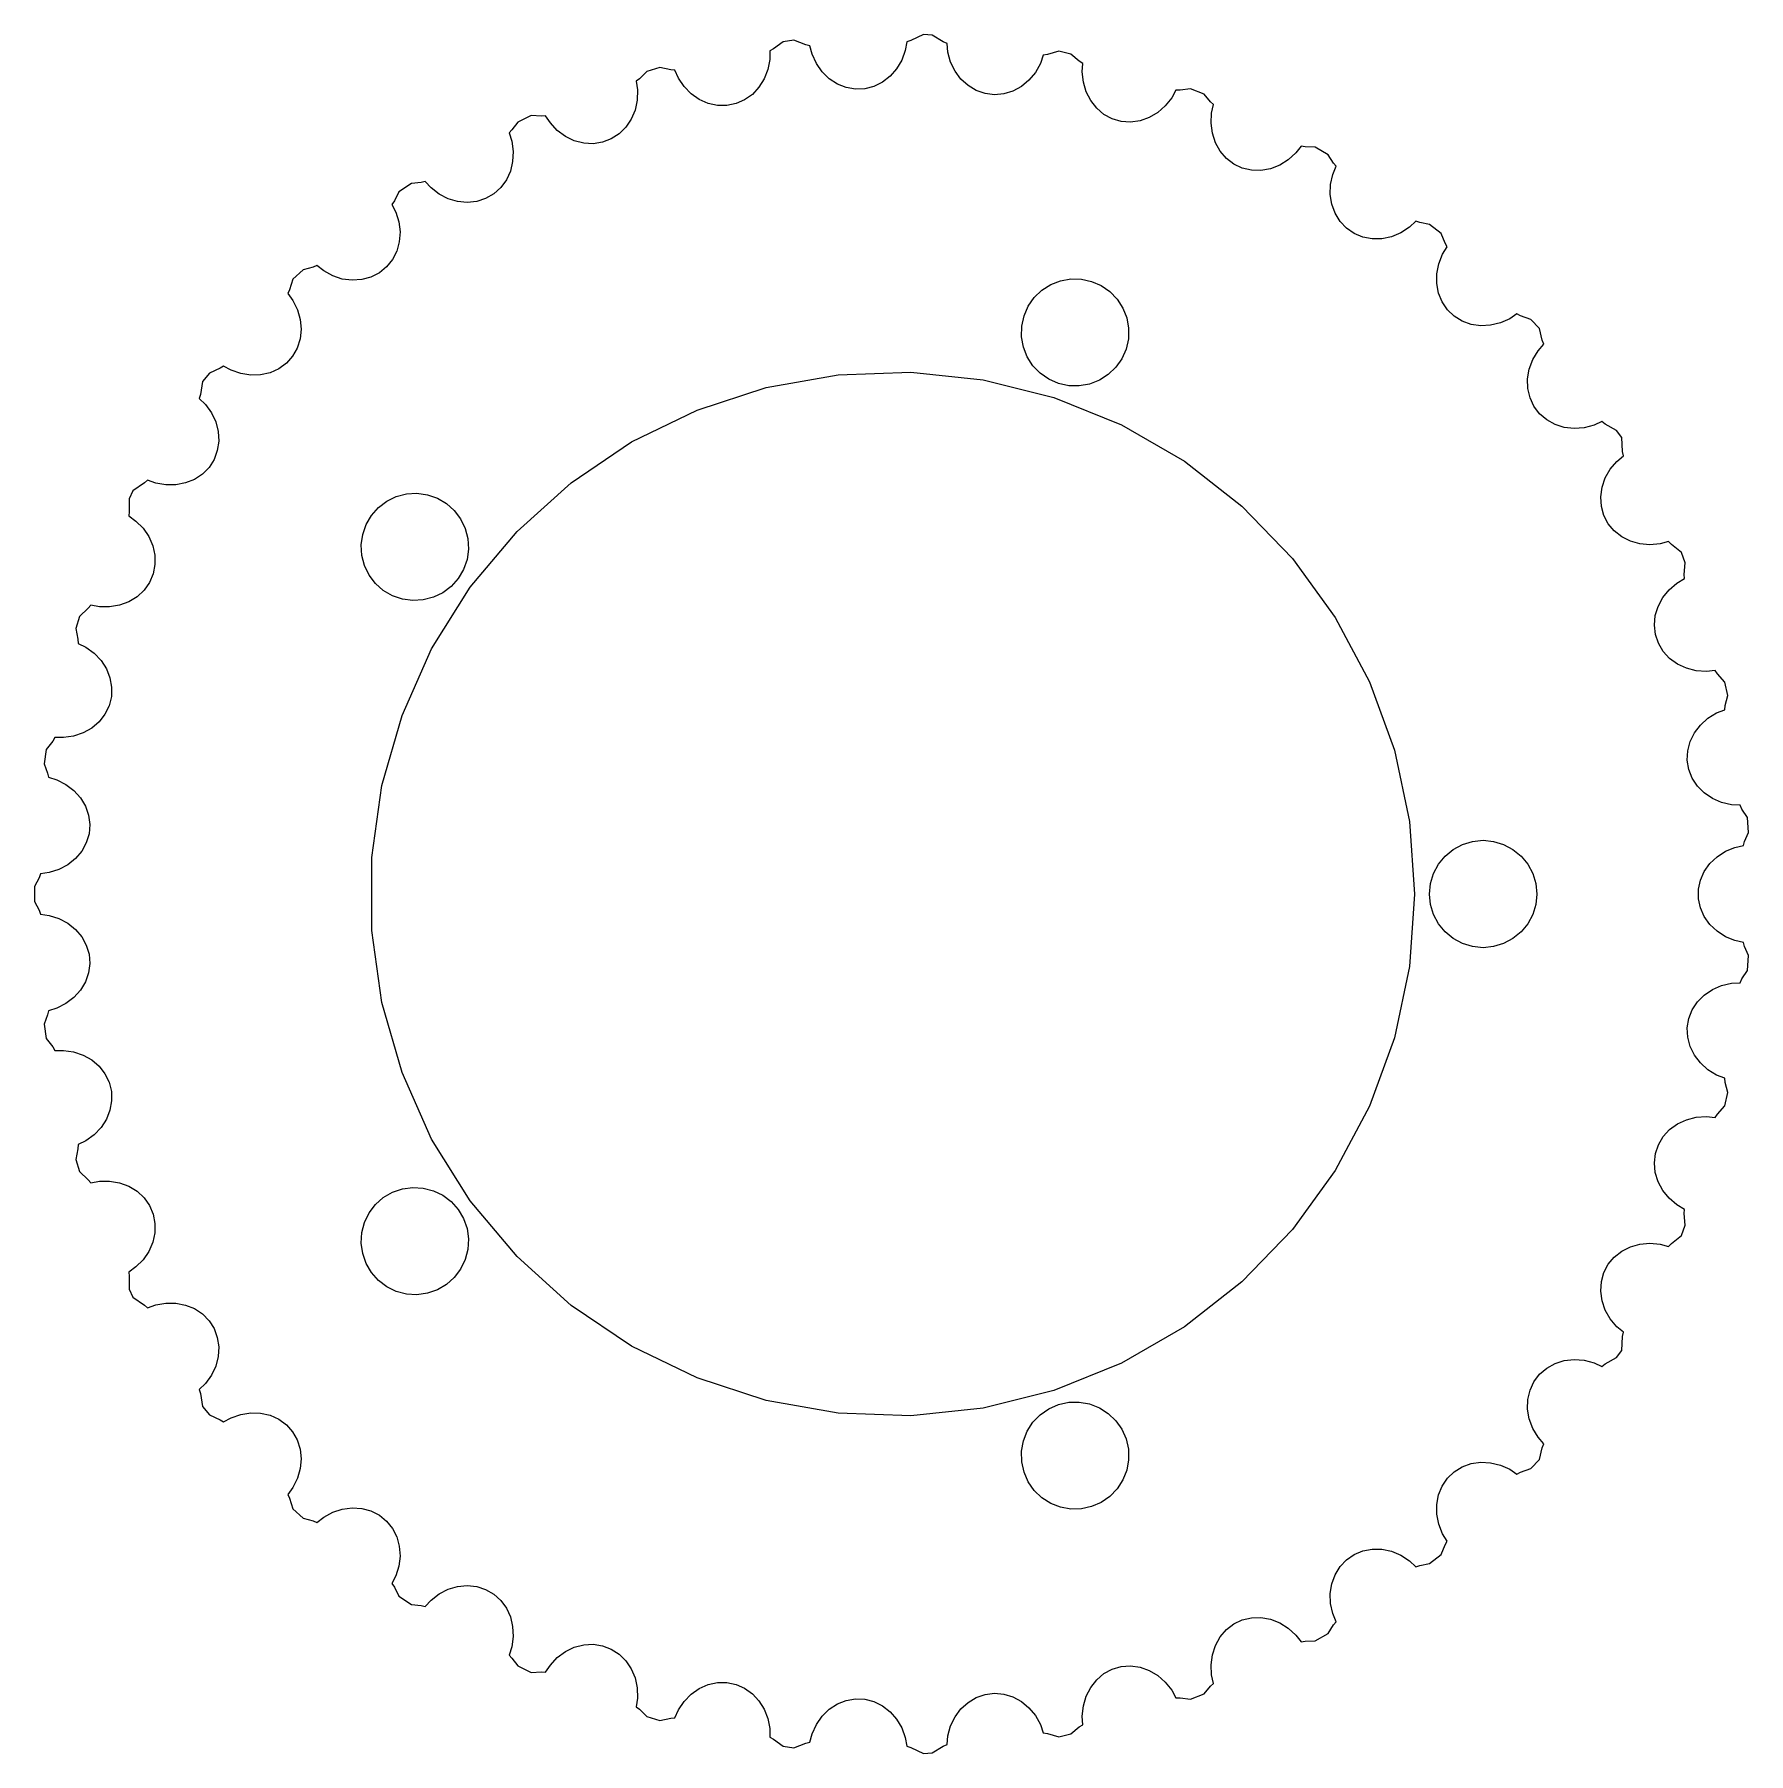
# Model space of a CAD drawing. Header units: metres. Extents: x 2 to 161, y 2 to 162.
import ezdxf

# ---------------------------------------------------------------- set-up
doc = ezdxf.new("R2010")
doc.units = ezdxf.units.M

msp = doc.modelspace()

# ---------------------------------------------------------------- linework, layer by layer
for p, q in [((70.1979, 160.186), (70.1869, 159.377)), ((70.5429, 160.366), (70.1979, 160.186)), ((71.4358, 161.004), (70.5429, 160.366)), ((72.4312, 161.179), (71.4358, 161.004)), ((73.5561, 160.732), (72.4312, 161.179)), ((73.9342, 160.64), (73.5561, 160.732)), ((74.1383, 159.857), (73.9342, 160.64)), ((82.8064, 160.207), (82.4797, 159.311)), ((82.9469, 161.003), (82.8064, 160.207)), ((83.3163, 161.125), (82.9469, 161.003)), ((84.4949, 161.708), (83.3163, 161.125)), ((85.3167, 161.621), (84.4949, 161.708)), ((86.3492, 161.003), (85.3167, 161.621)), ((86.7076, 160.851), (86.3492, 161.003)), ((86.7836, 160.046), (86.7076, 160.851)), ((97.1174, 160.154), (96.0461, 159.825)), ((98.2431, 159.874), (97.1174, 160.154)), ((59.9512, 158.638), (58.7381, 158.243)), ((60.9722, 158.412), (59.9512, 158.638)), ((70.1869, 159.377), (70.0081, 158.441)), ((74.536, 158.991), (74.1383, 159.857)), ((75.0736, 158.222), (74.536, 158.991)), ((82.4797, 159.311), (82.0057, 158.501)), ((87.0371, 159.127), (86.7836, 160.046)), ((87.4444, 158.282), (87.0371, 159.127)), ((95.3954, 159.001), (94.9293, 158.169)), ((95.6619, 159.764), (95.3954, 159.001)), ((96.0461, 159.825), (95.6619, 159.764)), ((99.0202, 159.218), (98.2431, 159.874)), ((99.3496, 159.011), (99.0202, 159.218)), ((99.2954, 158.204), (99.3496, 159.011)), ((58.0566, 157.567), (57.745, 157.335)), ((57.745, 157.335), (57.8638, 156.535)), ((58.7381, 158.243), (58.0566, 157.567)), ((61.3601, 158.382), (60.9722, 158.412)), ((61.6871, 157.642), (61.3601, 158.382)), ((62.2187, 156.851), (61.6871, 157.642)), ((69.6702, 157.566), (69.1852, 156.784)), ((70.0081, 158.441), (69.6702, 157.566)), ((75.7316, 157.579), (75.0736, 158.222)), ((76.4862, 157.084), (75.7316, 157.579)), ((77.3101, 156.757), (76.4862, 157.084)), ((80.6893, 157.254), (79.8943, 156.861)), ((81.4017, 157.807), (80.6893, 157.254)), ((82.0057, 158.501), (81.4017, 157.807)), ((87.9907, 157.542), (87.4444, 158.282)), ((88.6563, 156.933), (87.9907, 157.542)), ((94.3316, 157.446), (93.624, 156.858)), ((94.9293, 158.169), (94.3316, 157.446)), ((99.3983, 157.256), (99.2954, 158.204)), ((99.6647, 156.357), (99.3983, 157.256)), ((57.8376, 155.582), (57.6444, 154.664)), ((57.8638, 156.535), (57.8376, 155.582)), ((62.8726, 156.178), (62.2187, 156.851)), ((63.6252, 155.649), (62.8726, 156.178)), ((64.4493, 155.282), (63.6252, 155.649)), ((67.8492, 155.608), (67.0464, 155.257)), ((68.5708, 156.123), (67.8492, 155.608)), ((69.1852, 156.784), (68.5708, 156.123)), ((78.1737, 156.608), (77.3101, 156.757)), ((79.0456, 156.643), (78.1737, 156.608)), ((79.8943, 156.861), (79.0456, 156.643)), ((89.417, 156.477), (88.6563, 156.933)), ((90.2455, 156.192), (89.417, 156.477)), ((91.1118, 156.087), (90.2455, 156.192)), ((91.9845, 156.166), (91.1118, 156.087)), ((92.8321, 156.426), (91.9845, 156.166)), ((93.624, 156.858), (92.8321, 156.426)), ((100.085, 155.539), (99.6647, 156.357)), ((100.644, 154.831), (100.085, 155.539)), ((107.628, 155.791), (107.034, 155.045)), ((108.014, 156.502), (107.628, 155.791)), ((108.403, 156.501), (108.014, 156.502)), ((109.38, 156.635), (108.403, 156.501)), ((110.638, 156.127), (109.38, 156.635)), ((111.241, 155.424), (110.638, 156.127)), ((111.533, 155.167), (111.241, 155.424)), ((47.9811, 154.157), (46.7171, 153.54)), ((48.9233, 154.104), (47.9811, 154.157)), ((49.3111, 154.136), (48.9233, 154.104)), ((49.7525, 153.459), (49.3111, 154.136)), ((57.2912, 153.814), (56.7907, 153.064)), ((57.6444, 154.664), (57.2912, 153.814)), ((65.3151, 155.091), (64.4493, 155.282)), ((66.1914, 155.083), (65.3151, 155.091)), ((67.0464, 155.257), (66.1914, 155.083)), ((101.322, 154.259), (100.644, 154.831)), ((102.094, 153.845), (101.322, 154.259)), ((102.932, 153.602), (102.094, 153.845)), ((105.536, 153.96), (104.685, 153.661)), ((106.329, 154.427), (105.536, 153.96)), ((107.034, 155.045), (106.329, 154.427)), ((111.299, 153.427), (111.35, 154.379)), ((111.35, 154.379), (111.533, 155.167)), ((46.181, 152.802), (45.9107, 152.523)), ((45.9107, 152.523), (46.1563, 151.752)), ((46.7171, 153.54), (46.181, 152.802)), ((50.4041, 152.762), (49.7525, 153.459)), ((51.1575, 152.203), (50.4041, 152.762)), ((51.9852, 151.802), (51.1575, 152.203)), ((56.161, 152.439), (55.4249, 151.964)), ((56.7907, 153.064), (56.161, 152.439)), ((103.806, 153.54), (102.932, 153.602)), ((104.685, 153.661), (103.806, 153.54)), ((111.418, 152.497), (111.299, 153.427)), ((111.702, 151.621), (111.418, 152.497)), ((46.1563, 151.752), (46.2834, 150.807)), ((46.2834, 150.807), (46.2399, 149.87)), ((52.8575, 151.572), (51.9852, 151.802)), ((53.7428, 151.522), (52.8575, 151.572)), ((54.609, 151.655), (53.7428, 151.522)), ((55.4249, 151.964), (54.609, 151.655)), ((112.14, 150.833), (111.702, 151.621)), ((112.718, 150.16), (112.14, 150.833)), ((119.187, 150.66), (118.482, 150.019)), ((119.682, 151.3), (119.187, 150.66)), ((120.066, 151.237), (119.682, 151.3)), ((120.984, 151.215), (120.066, 151.237)), ((122.216, 150.503), (120.984, 151.215)), ((46.0275, 148.975), (45.6539, 148.154)), ((46.2399, 149.87), (46.0275, 148.975)), ((113.413, 149.627), (112.718, 150.16)), ((114.201, 149.253), (113.413, 149.627)), ((115.054, 149.052), (114.201, 149.253)), ((115.941, 149.03), (115.054, 149.052)), ((116.828, 149.189), (115.941, 149.03)), ((117.686, 149.522), (116.828, 149.189)), ((118.482, 150.019), (117.686, 149.522)), ((122.694, 149.719), (122.216, 150.503)), ((122.635, 148.67), (122.941, 149.418)), ((122.941, 149.418), (122.694, 149.719)), ((36.8144, 147.823), (35.6485, 147.037)), ((37.7216, 147.918), (36.8144, 147.823)), ((38.0991, 148.012), (37.7216, 147.918)), ((38.6435, 147.415), (38.0991, 148.012)), ((39.3984, 146.832), (38.6435, 147.415)), ((45.1325, 147.437), (44.4822, 146.849)), ((45.6539, 148.154), (45.1325, 147.437)), ((122.4, 146.801), (122.432, 147.738)), ((122.432, 147.738), (122.635, 148.67)), ((35.2235, 146.194), (35.0016, 145.874)), ((35.0016, 145.874), (35.3676, 145.153)), ((35.6485, 147.037), (35.2235, 146.194)), ((40.2316, 146.401), (39.3984, 146.832)), ((41.1131, 146.137), (40.2316, 146.401)), ((42.0109, 146.051), (41.1131, 146.137)), ((42.8927, 146.144), (42.0109, 146.051)), ((43.7265, 146.413), (42.8927, 146.144)), ((44.4822, 146.849), (43.7265, 146.413)), ((122.539, 145.891), (122.4, 146.801)), ((122.846, 145.043), (122.539, 145.891)), ((35.3676, 145.153), (35.6446, 144.241)), ((35.6446, 144.241), (35.752, 143.309)), ((123.308, 144.286), (122.846, 145.043)), ((123.909, 143.649), (123.308, 144.286)), ((130.365, 144.294), (129.774, 143.742)), ((130.733, 144.17), (130.365, 144.294)), ((131.643, 144), (130.733, 144.17)), ((35.752, 143.309), (35.686, 142.391)), ((124.627, 143.153), (123.909, 143.649)), ((125.436, 142.817), (124.627, 143.153)), ((126.308, 142.654), (125.436, 142.817)), ((127.21, 142.668), (126.308, 142.654)), ((128.109, 142.86), (127.21, 142.668)), ((128.975, 143.222), (128.109, 142.86)), ((129.774, 143.742), (128.975, 143.222)), ((132.713, 143.164), (131.643, 144)), ((133.085, 142.25), (132.713, 143.164)), ((35.4489, 141.521), (35.0493, 140.73)), ((35.686, 142.391), (35.4489, 141.521)), ((132.508, 140.338), (132.857, 141.225)), ((132.857, 141.225), (133.28, 141.914)), ((133.28, 141.914), (133.085, 142.25)), ((26.7309, 139.764), (25.7831, 138.911)), ((27.6571, 140.016), (26.7309, 139.764)), ((28.0146, 140.17), (27.6571, 140.016)), ((28.6479, 139.667), (28.0146, 140.17)), ((29.4864, 139.213), (28.6479, 139.667)), ((33.8257, 139.494), (33.0459, 139.094)), ((34.5016, 140.046), (33.8257, 139.494)), ((35.0493, 140.73), (34.5016, 140.046)), ((132.318, 138.497), (132.326, 139.417)), ((132.326, 139.417), (132.508, 140.338)), ((25.468, 137.914), (25.3002, 137.563)), ((25.7831, 138.911), (25.468, 137.914)), ((30.378, 138.921), (29.4864, 139.213)), ((31.2904, 138.802), (30.378, 138.921)), ((32.1905, 138.861), (31.2904, 138.802)), ((33.0459, 139.094), (32.1905, 138.861)), ((94.8257, 137.187), (95.5322, 137.866)), ((95.5322, 137.866), (96.3577, 138.395)), ((96.3577, 138.395), (97.2705, 138.752)), ((97.2705, 138.752), (98.2354, 138.924)), ((98.2354, 138.924), (99.2154, 138.905)), ((99.2154, 138.905), (100.173, 138.695)), ((100.173, 138.695), (101.071, 138.302)), ((101.071, 138.302), (101.875, 137.742)), ((101.875, 137.742), (102.554, 137.035)), ((132.484, 137.611), (132.318, 138.497)), ((25.3002, 137.563), (25.7771, 136.91)), ((25.7771, 136.91), (26.1969, 136.053)), ((93.8724, 135.485), (94.2652, 136.383)), ((94.2652, 136.383), (94.8257, 137.187)), ((102.554, 137.035), (103.083, 136.21)), ((103.083, 136.21), (103.44, 135.297)), ((132.819, 136.79), (132.484, 137.611)), ((133.309, 136.064), (132.819, 136.79)), ((26.1969, 136.053), (26.4524, 135.151)), ((26.4524, 135.151), (26.5345, 134.234)), ((93.6431, 133.548), (93.6624, 134.528)), ((93.6624, 134.528), (93.8724, 135.485)), ((103.44, 135.297), (103.612, 134.332)), ((133.939, 135.459), (133.309, 136.064)), ((134.684, 134.998), (133.939, 135.459)), ((135.518, 134.697), (134.684, 134.998)), ((136.41, 134.566), (135.518, 134.697)), ((137.329, 134.611), (136.41, 134.566)), ((138.241, 134.83), (137.329, 134.611)), ((139.114, 135.215), (138.241, 134.83)), ((139.785, 135.666), (139.114, 135.215)), ((140.129, 135.484), (139.785, 135.666)), ((141.086, 135.139), (140.129, 135.484)), ((141.892, 134.304), (141.086, 135.139)), ((26.44, 133.337), (26.1726, 132.492)), ((26.5345, 134.234), (26.44, 133.337)), ((93.8154, 132.583), (93.6431, 133.548)), ((103.593, 133.352), (103.383, 132.395)), ((103.612, 134.332), (103.593, 133.352)), ((142.142, 133.212), (141.892, 134.304)), ((142.281, 132.848), (142.142, 133.212)), ((25.7417, 131.729), (25.1631, 131.076)), ((26.1726, 132.492), (25.7417, 131.729)), ((94.1727, 131.67), (93.8154, 132.583)), ((94.7011, 130.844), (94.1727, 131.67)), ((102.99, 131.497), (102.43, 130.693)), ((103.383, 132.395), (102.99, 131.497)), ((140.939, 130.537), (141.266, 131.416)), ((141.266, 131.416), (141.753, 132.236)), ((141.753, 132.236), (142.281, 132.848)), ((17.9916, 130.148), (17.3419, 129.373)), ((18.9905, 130.602), (17.9916, 130.148)), ((19.3188, 130.811), (18.9905, 130.602)), ((20.0245, 130.416), (19.3188, 130.811)), ((20.925, 130.103), (20.0245, 130.416)), ((21.8518, 129.958), (20.925, 130.103)), ((22.7714, 129.987), (21.8518, 129.958)), ((23.6506, 130.189), (22.7714, 129.987)), ((24.4575, 130.556), (23.6506, 130.189)), ((25.1631, 131.076), (24.4575, 130.556)), ((69.8683, 128.812), (76.5491, 129.99)), ((76.5491, 129.99), (83.3288, 130.227)), ((83.3288, 130.227), (90.0754, 129.518)), ((95.3805, 130.138), (94.7011, 130.844)), ((96.1846, 129.577), (95.3805, 130.138)), ((101.723, 130.013), (100.898, 129.485)), ((102.43, 130.693), (101.723, 130.013)), ((140.783, 129.63), (140.939, 130.537)), ((17.167, 128.175), (17.0578, 127.802)), ((17.3419, 129.373), (17.167, 128.175)), ((63.4165, 126.716), (69.8683, 128.812)), ((90.0754, 129.518), (96.6577, 127.877)), ((97.0826, 129.185), (96.1846, 129.577)), ((98.04, 128.975), (97.0826, 129.185)), ((99.02, 128.955), (98.04, 128.975)), ((99.9849, 129.128), (99.02, 128.955)), ((100.898, 129.485), (99.9849, 129.128)), ((140.805, 128.729), (140.783, 129.63)), ((141.004, 127.864), (140.805, 128.729)), ((17.0578, 127.802), (17.6333, 127.234)), ((17.6333, 127.234), (18.185, 126.456)), ((57.3193, 123.742), (63.4165, 126.716)), ((96.6577, 127.877), (102.948, 125.336)), ((141.372, 127.069), (141.004, 127.864)), ((141.896, 126.372), (141.372, 127.069)), ((18.185, 126.456), (18.5819, 125.606)), ((18.5819, 125.606), (18.8099, 124.715)), ((102.948, 125.336), (108.823, 121.944)), ((142.557, 125.797), (141.896, 126.372)), ((143.332, 125.366), (142.557, 125.797)), ((144.192, 125.094), (143.332, 125.366)), ((145.106, 124.991), (144.192, 125.094)), ((146.042, 125.061), (145.106, 124.991)), ((146.965, 125.301), (146.042, 125.061)), ((147.7, 125.637), (146.965, 125.301)), ((148.01, 125.403), (147.7, 125.637)), ((149.062, 124.818), (148.01, 125.403)), ((18.8606, 123.814), (18.7322, 122.937)), ((18.8099, 124.715), (18.8606, 123.814)), ((51.6952, 119.949), (57.3193, 123.742)), ((149.548, 124.149), (149.062, 124.818)), ((149.633, 122.837), (149.548, 124.149)), ((18.4293, 122.115), (17.963, 121.377)), ((18.7322, 122.937), (18.4293, 122.115)), ((108.823, 121.944), (114.168, 117.767)), ((148.48, 121.206), (149.092, 121.936)), ((149.092, 121.936), (149.712, 122.456)), ((149.712, 122.456), (149.633, 122.837)), ((12.2368, 120.178), (11.9463, 119.92)), ((12.9967, 119.902), (12.2368, 120.178)), ((16.6124, 120.259), (15.777, 119.919)), ((17.3499, 120.751), (16.6124, 120.259)), ((17.963, 121.377), (17.3499, 120.751)), ((147.717, 119.52), (148.016, 120.39)), ((148.016, 120.39), (148.48, 121.206)), ((10.8524, 119.19), (10.5163, 118.435)), ((11.9463, 119.92), (10.8524, 119.19)), ((13.9359, 119.737), (12.9967, 119.902)), ((14.8739, 119.743), (13.9359, 119.737)), ((15.777, 119.919), (14.8739, 119.743)), ((34.5233, 118.223), (35.4052, 118.651)), ((35.4052, 118.651), (36.3537, 118.898)), ((36.3537, 118.898), (37.3321, 118.956)), ((37.3321, 118.956), (38.3031, 118.822)), ((38.3031, 118.822), (39.2291, 118.501)), ((46.6539, 115.41), (51.6952, 119.949)), ((147.594, 118.627), (147.717, 119.52)), ((147.651, 117.742), (147.594, 118.627)), ((10.5357, 117.232), (10.4878, 116.846)), ((10.5163, 118.435), (10.5357, 117.232)), ((33.0907, 116.899), (33.7418, 117.632)), ((33.7418, 117.632), (34.5233, 118.223)), ((39.2291, 118.501), (40.0748, 118.005)), ((40.0748, 118.005), (40.8074, 117.354)), ((40.8074, 117.354), (41.399, 116.572)), ((114.168, 117.767), (118.881, 112.887)), ((147.887, 116.898), (147.651, 117.742)), ((10.4878, 116.846), (11.1469, 116.377)), ((11.1469, 116.377), (11.8162, 115.698)), ((11.8162, 115.698), (12.3444, 114.923)), ((32.274, 115.127), (32.5951, 116.053)), ((32.5951, 116.053), (33.0907, 116.899)), ((41.399, 116.572), (41.8268, 115.691)), ((41.8268, 115.691), (42.0743, 114.742)), ((42.2933, 110.213), (46.6539, 115.41)), ((148.292, 116.125), (147.887, 116.898)), ((148.853, 115.452), (148.292, 116.125)), ((149.549, 114.902), (148.853, 115.452)), ((12.3444, 114.923), (12.7124, 114.08)), ((12.7124, 114.08), (12.9069, 113.199)), ((32.1397, 114.156), (32.274, 115.127)), ((32.1974, 113.178), (32.1397, 114.156)), ((42.132, 113.764), (41.9977, 112.793)), ((42.0743, 114.742), (42.132, 113.764)), ((150.354, 114.495), (149.549, 114.902)), ((151.24, 114.247), (150.354, 114.495)), ((152.174, 114.166), (151.24, 114.247)), ((153.124, 114.255), (152.174, 114.166)), ((153.903, 114.469), (153.124, 114.255)), ((154.172, 114.188), (153.903, 114.469)), ((155.122, 113.438), (154.172, 114.188)), ((12.9209, 112.312), (12.7538, 111.452)), ((12.9069, 113.199), (12.9209, 112.312)), ((32.4449, 112.229), (32.1974, 113.178)), ((32.8726, 111.347), (32.4449, 112.229)), ((41.9977, 112.793), (41.6765, 111.867)), ((118.881, 112.887), (122.868, 107.399)), ((155.468, 112.488), (155.122, 113.438)), ((155.362, 111.396), (155.468, 112.488)), ((12.4118, 110.649), (11.9072, 109.933)), ((12.7538, 111.452), (12.4118, 110.649)), ((33.4642, 110.566), (32.8726, 111.347)), ((34.1969, 109.915), (33.4642, 110.566)), ((41.1809, 111.021), (40.5298, 110.288)), ((41.6765, 111.867), (41.1809, 111.021)), ((153.962, 109.97), (154.684, 110.593)), ((154.684, 110.593), (155.379, 111.007)), ((155.379, 111.007), (155.362, 111.396)), ((11.2581, 109.329), (10.4881, 108.859)), ((11.9072, 109.933), (11.2581, 109.329)), ((35.0425, 109.419), (34.1969, 109.915)), ((35.9686, 109.098), (35.0425, 109.419)), ((36.9395, 108.964), (35.9686, 109.098)), ((37.918, 109.022), (36.9395, 108.964)), ((38.8664, 109.269), (37.918, 109.022)), ((38.6984, 104.46), (42.2933, 110.213)), ((39.7483, 109.697), (38.8664, 109.269)), ((40.5298, 110.288), (39.7483, 109.697)), ((152.939, 108.429), (153.373, 109.24)), ((153.373, 109.24), (153.962, 109.97)), ((5.88628, 107.482), (5.56648, 106.367)), ((6.70692, 108.245), (5.88628, 107.482)), ((6.95219, 108.547), (6.70692, 108.245)), ((7.74657, 108.396), (6.95219, 108.547)), ((8.70004, 108.384), (7.74657, 108.396)), ((9.62503, 108.54), (8.70004, 108.384)), ((10.4881, 108.859), (9.62503, 108.54)), ((122.868, 107.399), (126.053, 101.409)), ((152.589, 106.684), (152.674, 107.566)), ((152.674, 107.566), (152.939, 108.429)), ((5.56648, 106.367), (5.74571, 105.366)), ((152.686, 105.813), (152.589, 106.684)), ((152.962, 104.985), (152.686, 105.813)), ((5.74571, 105.366), (5.76035, 104.977)), ((5.76035, 104.977), (6.4861, 104.621)), ((6.4861, 104.621), (7.25568, 104.058)), ((35.9392, 98.2625), (38.6984, 104.46)), ((153.408, 104.231), (152.962, 104.985)), ((154.006, 103.576), (153.408, 104.231)), ((7.25568, 104.058), (7.90138, 103.377)), ((7.90138, 103.377), (8.39987, 102.604)), ((8.39987, 102.604), (8.73315, 101.766)), ((154.736, 103.046), (154.006, 103.576)), ((155.57, 102.659), (154.736, 103.046)), ((156.48, 102.429), (155.57, 102.659)), ((8.73315, 101.766), (8.88916, 100.893)), ((126.053, 101.409), (128.373, 95.0346)), ((157.431, 102.364), (156.48, 102.429)), ((158.235, 102.451), (157.431, 102.364)), ((158.455, 102.13), (158.235, 102.451)), ((159.161, 101.359), (158.455, 102.13)), ((159.426, 100.111), (159.161, 101.359)), ((8.86227, 100.017), (8.65344, 99.1699)), ((8.88916, 100.893), (8.86227, 100.017)), ((159.182, 99.183), (159.426, 100.111)), ((8.27022, 98.3819), (7.72647, 97.6816)), ((8.65344, 99.1699), (8.27022, 98.3819)), ((34.0693, 91.7415), (35.9392, 98.2625)), ((156.873, 97.374), (157.571, 98.0003)), ((157.571, 98.0003), (158.384, 98.4996)), ((158.384, 98.4996), (159.136, 98.7966)), ((159.136, 98.7966), (159.182, 99.183)), ((3.6017, 96.2194), (3.40807, 95.882)), ((4.41, 96.1978), (3.6017, 96.2194)), ((5.35309, 96.3387), (4.41, 96.1978)), ((6.24106, 96.6412), (5.35309, 96.3387)), ((7.04184, 97.0943), (6.24106, 96.6412)), ((7.72647, 97.6816), (7.04184, 97.0943)), ((155.914, 95.8347), (156.314, 96.6433)), ((156.314, 96.6433), (156.873, 97.374)), ((2.80287, 95.1031), (2.61397, 93.7589)), ((3.40807, 95.882), (2.80287, 95.1031)), ((128.373, 95.0346), (129.784, 88.3991)), ((155.645, 94.1021), (155.688, 94.9772)), ((155.688, 94.9772), (155.914, 95.8347)), ((2.61397, 93.7589), (2.92114, 92.8859)), ((155.785, 93.2408), (155.645, 94.1021)), ((156.103, 92.4244), (155.785, 93.2408)), ((2.92114, 92.8859), (2.99796, 92.5045)), ((2.99796, 92.5045), (3.7715, 92.269)), ((3.7715, 92.269), (4.62143, 91.8367)), ((4.62143, 91.8367), (5.36792, 91.2686)), ((33.1252, 85.0237), (34.0693, 91.7415)), ((156.589, 91.6826), (156.103, 92.4244)), ((157.224, 91.0421), (156.589, 91.6826)), ((5.36792, 91.2686), (5.98402, 90.5853)), ((5.98402, 90.5853), (6.44743, 89.8114)), ((6.44743, 89.8114), (6.74144, 88.9749)), ((157.986, 90.5261), (157.224, 91.0421)), ((158.847, 90.1532), (157.986, 90.5261)), ((159.775, 89.9368), (158.847, 90.1532)), ((160.583, 89.8933), (159.775, 89.9368)), ((160.748, 89.5414), (160.583, 89.8933)), ((6.74144, 88.9749), (6.85539, 88.1061)), ((6.85539, 88.1061), (6.78517, 87.2363)), ((129.784, 88.3991), (130.257, 81.6318)), ((161.266, 88.752), (160.748, 89.5414)), ((161.364, 87.3491), (161.266, 88.752)), ((6.78517, 87.2363), (6.53333, 86.397)), ((134.718, 86.2512), (135.656, 86.5357)), ((135.656, 86.5357), (136.632, 86.6318)), ((136.632, 86.6318), (137.607, 86.5357)), ((137.607, 86.5357), (138.545, 86.2512)), ((160.885, 86.1418), (160.993, 86.5158)), ((160.993, 86.5158), (161.364, 87.3491)), ((5.52739, 84.929), (4.80966, 84.3533)), ((6.10895, 85.6185), (5.52739, 84.929)), ((6.53333, 86.397), (6.10895, 85.6185)), ((33.1252, 78.2399), (33.1252, 85.0237)), ((132.474, 84.4096), (133.096, 85.1673)), ((133.096, 85.1673), (133.854, 85.7891)), ((133.854, 85.7891), (134.718, 86.2512)), ((138.545, 86.2512), (139.41, 85.7891)), ((139.41, 85.7891), (140.167, 85.1673)), ((140.167, 85.1673), (140.789, 84.4096)), ((157.755, 84.4691), (158.424, 85.1007)), ((158.424, 85.1007), (159.214, 85.6068)), ((159.214, 85.6068), (160.095, 85.9693)), ((160.095, 85.9693), (160.885, 86.1418)), ((2.27214, 83.5136), (2.13515, 83.1495)), ((3.07344, 83.622), (2.27214, 83.5136)), ((3.9817, 83.9123), (3.07344, 83.622)), ((4.80966, 84.3533), (3.9817, 83.9123)), ((131.728, 82.6072), (132.012, 83.5452)), ((132.012, 83.5452), (132.474, 84.4096)), ((140.789, 84.4096), (141.251, 83.5452)), ((141.251, 83.5452), (141.536, 82.6072)), ((156.87, 82.9249), (157.23, 83.735)), ((157.23, 83.735), (157.755, 84.4691)), ((2.13515, 83.1495), (1.69519, 82.343)), ((1.69519, 82.343), (1.69519, 80.9205)), ((131.632, 81.6318), (131.728, 82.6072)), ((141.536, 82.6072), (141.632, 81.6318)), ((156.687, 82.0681), (156.87, 82.9249)), ((156.687, 81.1955), (156.687, 82.0681)), ((1.69519, 80.9205), (2.13515, 80.1141)), ((2.13515, 80.1141), (2.27214, 79.7499)), ((130.257, 81.6318), (129.784, 74.8645)), ((131.728, 80.6563), (131.632, 81.6318)), ((132.012, 79.7184), (131.728, 80.6563)), ((141.536, 80.6563), (141.251, 79.7184)), ((141.632, 81.6318), (141.536, 80.6563)), ((156.87, 80.3386), (156.687, 81.1955)), ((157.23, 79.5285), (156.87, 80.3386)), ((2.27214, 79.7499), (3.07344, 79.6415)), ((3.07344, 79.6415), (3.9817, 79.3512)), ((3.9817, 79.3512), (4.80966, 78.9102)), ((4.80966, 78.9102), (5.52739, 78.3346)), ((132.474, 78.8539), (132.012, 79.7184)), ((133.096, 78.0962), (132.474, 78.8539)), ((140.789, 78.8539), (140.167, 78.0962)), ((141.251, 79.7184), (140.789, 78.8539)), ((157.755, 78.7944), (157.23, 79.5285)), ((158.424, 78.1629), (157.755, 78.7944)), ((5.52739, 78.3346), (6.10895, 77.645)), ((6.10895, 77.645), (6.53333, 76.8665)), ((34.0693, 71.5221), (33.1252, 78.2399)), ((133.854, 77.4744), (133.096, 78.0962)), ((134.718, 77.0124), (133.854, 77.4744)), ((135.656, 76.7278), (134.718, 77.0124)), ((138.545, 77.0124), (137.607, 76.7278)), ((139.41, 77.4744), (138.545, 77.0124)), ((140.167, 78.0962), (139.41, 77.4744)), ((159.214, 77.6567), (158.424, 78.1629)), ((160.095, 77.2942), (159.214, 77.6567)), ((160.885, 77.1217), (160.095, 77.2942)), ((160.993, 76.7477), (160.885, 77.1217)), ((6.53333, 76.8665), (6.78517, 76.0273)), ((6.78517, 76.0273), (6.85539, 75.1575)), ((136.632, 76.6318), (135.656, 76.7278)), ((137.607, 76.7278), (136.632, 76.6318)), ((161.364, 75.9144), (160.993, 76.7477)), ((161.266, 74.5116), (161.364, 75.9144)), ((6.74144, 74.2886), (6.44743, 73.4522)), ((6.85539, 75.1575), (6.74144, 74.2886)), ((129.784, 74.8645), (128.373, 68.2289)), ((160.583, 73.3702), (160.748, 73.7222)), ((160.748, 73.7222), (161.266, 74.5116)), ((5.98402, 72.6783), (5.36792, 71.9949)), ((6.44743, 73.4522), (5.98402, 72.6783)), ((156.589, 71.5809), (157.224, 72.2214)), ((157.224, 72.2214), (157.986, 72.7374)), ((157.986, 72.7374), (158.847, 73.1104)), ((158.847, 73.1104), (159.775, 73.3267)), ((159.775, 73.3267), (160.583, 73.3702)), ((2.99796, 70.7591), (2.92114, 70.3777)), ((3.7715, 70.9946), (2.99796, 70.7591)), ((4.62143, 71.4269), (3.7715, 70.9946)), ((5.36792, 71.9949), (4.62143, 71.4269)), ((35.9392, 65.001), (34.0693, 71.5221)), ((155.785, 70.0228), (156.103, 70.8391)), ((156.103, 70.8391), (156.589, 71.5809)), ((2.92114, 70.3777), (2.61397, 69.5046)), ((2.61397, 69.5046), (2.80287, 68.1605)), ((155.645, 69.1615), (155.785, 70.0228)), ((155.688, 68.2863), (155.645, 69.1615)), ((2.80287, 68.1605), (3.40807, 67.3816)), ((3.40807, 67.3816), (3.6017, 67.0441)), ((128.373, 68.2289), (126.053, 61.8542)), ((155.914, 67.4289), (155.688, 68.2863)), ((156.314, 66.6202), (155.914, 67.4289)), ((3.6017, 67.0441), (4.41, 67.0657)), ((4.41, 67.0657), (5.35309, 66.9248)), ((5.35309, 66.9248), (6.24106, 66.6223)), ((6.24106, 66.6223), (7.04184, 66.1693)), ((7.04184, 66.1693), (7.72647, 65.582)), ((156.873, 65.8895), (156.314, 66.6202)), ((157.571, 65.2632), (156.873, 65.8895)), ((7.72647, 65.582), (8.27022, 64.8816)), ((8.27022, 64.8816), (8.65344, 64.0936)), ((8.65344, 64.0936), (8.86227, 63.2463)), ((38.6984, 58.8037), (35.9392, 65.001)), ((158.384, 64.7639), (157.571, 65.2632)), ((159.136, 64.4669), (158.384, 64.7639)), ((159.182, 64.0806), (159.136, 64.4669)), ((159.426, 63.1524), (159.182, 64.0806)), ((8.86227, 63.2463), (8.88916, 62.3705)), ((159.161, 61.9048), (159.426, 63.1524)), ((8.73315, 61.4977), (8.39987, 60.6595)), ((8.88916, 62.3705), (8.73315, 61.4977)), ((126.053, 61.8542), (122.868, 55.8644)), ((156.48, 60.8346), (157.431, 60.8991)), ((157.431, 60.8991), (158.235, 60.8126)), ((158.235, 60.8126), (158.455, 61.1334)), ((158.455, 61.1334), (159.161, 61.9048)), ((7.90138, 59.8862), (7.25568, 59.2057)), ((8.39987, 60.6595), (7.90138, 59.8862)), ((153.408, 59.0328), (154.006, 59.6871)), ((154.006, 59.6871), (154.736, 60.2174)), ((154.736, 60.2174), (155.57, 60.6046)), ((155.57, 60.6046), (156.48, 60.8346)), ((5.74571, 57.8973), (5.56648, 56.8966)), ((5.76035, 58.2861), (5.74571, 57.8973)), ((6.4861, 58.6427), (5.76035, 58.2861)), ((7.25568, 59.2057), (6.4861, 58.6427)), ((42.2933, 53.0507), (38.6984, 58.8037)), ((152.686, 57.4504), (152.962, 58.2781)), ((152.962, 58.2781), (153.408, 59.0328)), ((5.56648, 56.8966), (5.88628, 55.7814)), ((152.589, 56.5796), (152.686, 57.4504)), ((152.674, 55.6971), (152.589, 56.5796)), ((5.88628, 55.7814), (6.70692, 55.0181)), ((6.70692, 55.0181), (6.95219, 54.7161)), ((6.95219, 54.7161), (7.74657, 54.8671)), ((7.74657, 54.8671), (8.70004, 54.8793)), ((8.70004, 54.8793), (9.62503, 54.7232)), ((9.62503, 54.7232), (10.4881, 54.4044)), ((122.868, 55.8644), (118.881, 50.3762)), ((152.939, 54.8347), (152.674, 55.6971)), ((153.373, 54.0238), (152.939, 54.8347)), ((10.4881, 54.4044), (11.2581, 53.9346)), ((11.2581, 53.9346), (11.9072, 53.3305)), ((11.9072, 53.3305), (12.4118, 52.6142)), ((33.4642, 52.6976), (34.1969, 53.3487)), ((34.1969, 53.3487), (35.0425, 53.8443)), ((35.0425, 53.8443), (35.9686, 54.1654)), ((35.9686, 54.1654), (36.9395, 54.2997)), ((36.9395, 54.2997), (37.918, 54.242)), ((37.918, 54.242), (38.8664, 53.9945)), ((38.8664, 53.9945), (39.7483, 53.5668)), ((39.7483, 53.5668), (40.5298, 52.9752)), ((40.5298, 52.9752), (41.1809, 52.2425)), ((46.6539, 47.854), (42.2933, 53.0507)), ((153.962, 53.2936), (153.373, 54.0238)), ((154.684, 52.6705), (153.962, 53.2936)), ((12.4118, 52.6142), (12.7538, 51.8114)), ((12.7538, 51.8114), (12.9209, 50.9512)), ((32.4449, 51.0342), (32.8726, 51.9161)), ((32.8726, 51.9161), (33.4642, 52.6976)), ((41.1809, 52.2425), (41.6765, 51.3969)), ((41.6765, 51.3969), (41.9977, 50.4708)), ((155.379, 52.2567), (154.684, 52.6705)), ((155.362, 51.868), (155.379, 52.2567)), ((155.468, 50.7757), (155.362, 51.868)), ((12.9069, 50.0646), (12.7124, 49.1838)), ((12.9209, 50.9512), (12.9069, 50.0646)), ((32.1397, 49.1073), (32.1974, 50.0858)), ((32.1974, 50.0858), (32.4449, 51.0342)), ((41.9977, 50.4708), (42.132, 49.4999)), ((118.881, 50.3762), (114.168, 45.4964)), ((154.172, 49.0755), (155.122, 49.826)), ((155.122, 49.826), (155.468, 50.7757)), ((12.3444, 48.3406), (11.8162, 47.5653)), ((12.7124, 49.1838), (12.3444, 48.3406)), ((32.274, 48.1364), (32.1397, 49.1073)), ((32.5951, 47.2103), (32.274, 48.1364)), ((42.0743, 48.5214), (41.8268, 47.573)), ((42.132, 49.4999), (42.0743, 48.5214)), ((148.853, 47.8118), (149.549, 48.3616)), ((149.549, 48.3616), (150.354, 48.768)), ((150.354, 48.768), (151.24, 49.0163)), ((151.24, 49.0163), (152.174, 49.0975)), ((152.174, 49.0975), (153.124, 49.0086)), ((153.124, 49.0086), (153.903, 48.7942)), ((153.903, 48.7942), (154.172, 49.0755)), ((11.1469, 46.8861), (10.4878, 46.4178)), ((11.8162, 47.5653), (11.1469, 46.8861)), ((33.0907, 46.3647), (32.5951, 47.2103)), ((41.399, 46.6911), (40.8074, 45.9096)), ((41.8268, 47.573), (41.399, 46.6911)), ((51.6952, 43.3147), (46.6539, 47.854)), ((147.887, 46.3657), (148.292, 47.1384)), ((148.292, 47.1384), (148.853, 47.8118)), ((10.4878, 46.4178), (10.5357, 46.0317)), ((10.5357, 46.0317), (10.5163, 44.8282)), ((33.7418, 45.632), (33.0907, 46.3647)), ((34.5233, 45.0404), (33.7418, 45.632)), ((35.4052, 44.6126), (34.5233, 45.0404)), ((40.0748, 45.2585), (39.2291, 44.7629)), ((40.8074, 45.9096), (40.0748, 45.2585)), ((114.168, 45.4964), (108.823, 41.3198)), ((147.594, 44.6369), (147.651, 45.5217)), ((147.651, 45.5217), (147.887, 46.3657)), ((10.5163, 44.8282), (10.8524, 44.0733)), ((10.8524, 44.0733), (11.9463, 43.344)), ((11.9463, 43.344), (12.2368, 43.0852)), ((12.2368, 43.0852), (12.9967, 43.3616)), ((12.9967, 43.3616), (13.9359, 43.5266)), ((13.9359, 43.5266), (14.8739, 43.521)), ((14.8739, 43.521), (15.777, 43.3448)), ((15.777, 43.3448), (16.6124, 43.0045)), ((36.3537, 44.3651), (35.4052, 44.6126)), ((37.3321, 44.3074), (36.3537, 44.3651)), ((38.3031, 44.4417), (37.3321, 44.3074)), ((39.2291, 44.7629), (38.3031, 44.4417)), ((57.3193, 39.5213), (51.6952, 43.3147)), ((147.717, 43.7433), (147.594, 44.6369)), ((148.016, 42.8732), (147.717, 43.7433)), ((16.6124, 43.0045), (17.3499, 42.5124)), ((17.3499, 42.5124), (17.963, 41.8863)), ((17.963, 41.8863), (18.4293, 41.1487)), ((148.48, 42.058), (148.016, 42.8732)), ((149.092, 41.3271), (148.48, 42.058)), ((18.4293, 41.1487), (18.7322, 40.3265)), ((18.7322, 40.3265), (18.8606, 39.4492)), ((108.823, 41.3198), (102.948, 37.9279)), ((149.712, 40.8073), (149.092, 41.3271)), ((149.548, 39.1142), (149.633, 40.4263)), ((149.633, 40.4263), (149.712, 40.8073)), ((18.8099, 38.5486), (18.5819, 37.6572)), ((18.8606, 39.4492), (18.8099, 38.5486)), ((63.4165, 36.5475), (57.3193, 39.5213)), ((148.01, 37.8608), (149.062, 38.4458)), ((149.062, 38.4458), (149.548, 39.1142)), ((18.5819, 37.6572), (18.185, 36.8073)), ((102.948, 37.9279), (96.6577, 35.3866)), ((141.372, 36.1943), (141.896, 36.8919)), ((141.896, 36.8919), (142.557, 37.4667)), ((142.557, 37.4667), (143.332, 37.8979)), ((143.332, 37.8979), (144.192, 38.1698)), ((144.192, 38.1698), (145.106, 38.2728)), ((145.106, 38.2728), (146.042, 38.2029)), ((146.042, 38.2029), (146.965, 37.9629)), ((146.965, 37.9629), (147.7, 37.6262)), ((147.7, 37.6262), (148.01, 37.8608)), ((17.6333, 36.0295), (17.0578, 35.4615)), ((17.0578, 35.4615), (17.167, 35.0881)), ((18.185, 36.8073), (17.6333, 36.0295)), ((69.8683, 34.4511), (63.4165, 36.5475)), ((96.6577, 35.3866), (90.0754, 33.7455)), ((140.805, 34.535), (141.004, 35.3991)), ((141.004, 35.3991), (141.372, 36.1943)), ((17.167, 35.0881), (17.3419, 33.8902)), ((17.3419, 33.8902), (17.9916, 33.1159)), ((76.5491, 33.2731), (69.8683, 34.4511)), ((90.0754, 33.7455), (83.3288, 33.0364)), ((95.3805, 33.1257), (96.1846, 33.6861)), ((96.1846, 33.6861), (97.0826, 34.0789)), ((97.0826, 34.0789), (98.04, 34.289)), ((98.04, 34.289), (99.02, 34.3082)), ((99.02, 34.3082), (99.9849, 34.1359)), ((99.9849, 34.1359), (100.898, 33.7787)), ((100.898, 33.7787), (101.723, 33.2502)), ((140.783, 33.6332), (140.805, 34.535)), ((140.939, 32.7264), (140.783, 33.6332)), ((17.9916, 33.1159), (18.9905, 32.6615)), ((18.9905, 32.6615), (19.3188, 32.4526)), ((19.3188, 32.4526), (20.0245, 32.8474)), ((20.0245, 32.8474), (20.925, 33.1609)), ((20.925, 33.1609), (21.8518, 33.3058)), ((21.8518, 33.3058), (22.7714, 33.2767)), ((22.7714, 33.2767), (23.6506, 33.0749)), ((23.6506, 33.0749), (24.4575, 32.7074)), ((24.4575, 32.7074), (25.1631, 32.1878)), ((25.1631, 32.1878), (25.7417, 31.5346)), ((83.3288, 33.0364), (76.5491, 33.2731)), ((94.1727, 31.5936), (94.7011, 32.4191)), ((94.7011, 32.4191), (95.3805, 33.1257)), ((101.723, 33.2502), (102.43, 32.5709)), ((102.43, 32.5709), (102.99, 31.7668)), ((141.266, 31.8473), (140.939, 32.7264)), ((25.7417, 31.5346), (26.1726, 30.7716)), ((26.1726, 30.7716), (26.44, 29.9262)), ((93.6431, 29.7159), (93.8154, 30.6809)), ((93.8154, 30.6809), (94.1727, 31.5936)), ((102.99, 31.7668), (103.383, 30.8687)), ((103.383, 30.8687), (103.593, 29.9113)), ((141.753, 31.0277), (141.266, 31.8473)), ((142.281, 30.4152), (141.753, 31.0277)), ((26.44, 29.9262), (26.5345, 29.0292)), ((26.5345, 29.0292), (26.4524, 28.1128)), ((93.6624, 28.736), (93.6431, 29.7159)), ((103.612, 28.9314), (103.44, 27.9664)), ((103.593, 29.9113), (103.612, 28.9314)), ((141.086, 28.1249), (141.892, 28.9595)), ((141.892, 28.9595), (142.142, 30.0518)), ((142.142, 30.0518), (142.281, 30.4152)), ((26.4524, 28.1128), (26.1969, 27.2102)), ((93.8724, 27.7786), (93.6624, 28.736)), ((94.2652, 26.8806), (93.8724, 27.7786)), ((103.44, 27.9664), (103.083, 27.0537)), ((133.309, 27.1998), (133.939, 27.8042)), ((133.939, 27.8042), (134.684, 28.2655)), ((134.684, 28.2655), (135.518, 28.5668)), ((135.518, 28.5668), (136.41, 28.6972)), ((136.41, 28.6972), (137.329, 28.6522)), ((137.329, 28.6522), (138.241, 28.4332)), ((138.241, 28.4332), (139.114, 28.0483)), ((139.114, 28.0483), (139.785, 27.598)), ((139.785, 27.598), (140.129, 27.7797)), ((140.129, 27.7797), (141.086, 28.1249)), ((25.7771, 26.354), (25.3002, 25.701)), ((25.3002, 25.701), (25.468, 25.3499)), ((26.1969, 27.2102), (25.7771, 26.354)), ((94.8257, 26.0764), (94.2652, 26.8806)), ((95.5322, 25.3971), (94.8257, 26.0764)), ((102.554, 26.2282), (101.875, 25.5216)), ((103.083, 27.0537), (102.554, 26.2282)), ((132.318, 24.7662), (132.484, 25.6528)), ((132.484, 25.6528), (132.819, 26.4739)), ((132.819, 26.4739), (133.309, 27.1998)), ((25.468, 25.3499), (25.7831, 24.3529)), ((25.7831, 24.3529), (26.7309, 23.4994)), ((28.6479, 23.5966), (29.4864, 24.0505)), ((29.4864, 24.0505), (30.378, 24.3422)), ((30.378, 24.3422), (31.2904, 24.4611)), ((31.2904, 24.4611), (32.1905, 24.4028)), ((32.1905, 24.4028), (33.0459, 24.1696)), ((33.0459, 24.1696), (33.8257, 23.7698)), ((96.3577, 24.8686), (95.5322, 25.3971)), ((97.2705, 24.5114), (96.3577, 24.8686)), ((98.2354, 24.3391), (97.2705, 24.5114)), ((99.2154, 24.3583), (98.2354, 24.3391)), ((100.173, 24.5684), (99.2154, 24.3583)), ((101.071, 24.9612), (100.173, 24.5684)), ((101.875, 25.5216), (101.071, 24.9612)), ((132.326, 23.8462), (132.318, 24.7662)), ((26.7309, 23.4994), (27.6571, 23.2473)), ((27.6571, 23.2473), (28.0146, 23.0938)), ((28.0146, 23.0938), (28.6479, 23.5966)), ((33.8257, 23.7698), (34.5016, 23.218)), ((34.5016, 23.218), (35.0493, 22.5339)), ((35.0493, 22.5339), (35.4489, 21.7424)), ((132.508, 22.926), (132.326, 23.8462)), ((132.857, 22.0388), (132.508, 22.926)), ((35.4489, 21.7424), (35.686, 20.8721)), ((35.686, 20.8721), (35.752, 19.9544)), ((132.713, 20.0996), (133.085, 21.0132)), ((133.28, 21.3496), (132.857, 22.0388)), ((133.085, 21.0132), (133.28, 21.3496)), ((35.752, 19.9544), (35.6446, 19.0225)), ((123.308, 18.9772), (123.909, 19.615)), ((123.909, 19.615), (124.627, 20.1107)), ((124.627, 20.1107), (125.436, 20.4464)), ((125.436, 20.4464), (126.308, 20.61)), ((126.308, 20.61), (127.21, 20.5956)), ((127.21, 20.5956), (128.109, 20.4038)), ((128.109, 20.4038), (128.975, 20.0413)), ((128.975, 20.0413), (129.774, 19.5214)), ((129.774, 19.5214), (130.365, 18.9692)), ((130.733, 19.0934), (131.643, 19.2639)), ((131.643, 19.2639), (132.713, 20.0996)), ((35.3676, 18.1101), (35.0016, 17.3891)), ((35.6446, 19.0225), (35.3676, 18.1101)), ((122.539, 17.372), (122.846, 18.2205)), ((122.846, 18.2205), (123.308, 18.9772)), ((130.365, 18.9692), (130.733, 19.0934)), ((35.0016, 17.3891), (35.2235, 17.0695)), ((35.2235, 17.0695), (35.6485, 16.2269)), ((35.6485, 16.2269), (36.8144, 15.4405)), ((38.6435, 15.849), (39.3984, 16.4315)), ((39.3984, 16.4315), (40.2316, 16.8624)), ((40.2316, 16.8624), (41.1131, 17.1261)), ((41.1131, 17.1261), (42.0109, 17.213)), ((42.0109, 17.213), (42.8927, 17.12)), ((42.8927, 17.12), (43.7265, 16.8505)), ((43.7265, 16.8505), (44.4822, 16.4142)), ((44.4822, 16.4142), (45.1325, 15.8269)), ((122.4, 16.4626), (122.539, 17.372)), ((122.432, 15.5251), (122.4, 16.4626)), ((36.8144, 15.4405), (37.7216, 15.3452)), ((37.7216, 15.3452), (38.0991, 15.2511)), ((38.0991, 15.2511), (38.6435, 15.849)), ((45.1325, 15.8269), (45.6539, 15.1097)), ((45.6539, 15.1097), (46.0275, 14.2887)), ((122.635, 14.5934), (122.432, 15.5251)), ((122.941, 13.8452), (122.635, 14.5934)), ((46.0275, 14.2887), (46.2399, 13.3935)), ((46.2399, 13.3935), (46.2834, 12.4565)), ((112.14, 12.4304), (112.718, 13.1033)), ((112.718, 13.1033), (113.413, 13.6364)), ((113.413, 13.6364), (114.201, 14.0105)), ((114.201, 14.0105), (115.054, 14.212)), ((115.054, 14.212), (115.941, 14.2337)), ((115.941, 14.2337), (116.828, 14.0748)), ((116.828, 14.0748), (117.686, 13.7411)), ((117.686, 13.7411), (118.482, 13.2446)), ((118.482, 13.2446), (119.187, 12.6031)), ((122.216, 12.7603), (122.694, 13.5445)), ((122.694, 13.5445), (122.941, 13.8452)), ((46.1563, 11.5114), (45.9107, 10.741)), ((46.2834, 12.4565), (46.1563, 11.5114)), ((51.1575, 11.0601), (51.9852, 11.4617)), ((51.9852, 11.4617), (52.8575, 11.6916)), ((52.8575, 11.6916), (53.7428, 11.7412)), ((53.7428, 11.7412), (54.609, 11.609)), ((54.609, 11.609), (55.4249, 11.2995)), ((55.4249, 11.2995), (56.161, 10.8241)), ((111.418, 10.7669), (111.702, 11.6422)), ((111.702, 11.6422), (112.14, 12.4304)), ((119.187, 12.6031), (119.682, 11.9634)), ((119.682, 11.9634), (120.066, 12.0268)), ((120.066, 12.0268), (120.984, 12.049)), ((120.984, 12.049), (122.216, 12.7603)), ((45.9107, 10.741), (46.181, 10.4611)), ((46.181, 10.4611), (46.7171, 9.72318)), ((46.7171, 9.72318), (47.9811, 9.1067)), ((49.3111, 9.12753), (49.7525, 9.80502)), ((49.7525, 9.80502), (50.4041, 10.5011)), ((50.4041, 10.5011), (51.1575, 11.0601)), ((56.161, 10.8241), (56.7907, 10.1999)), ((56.7907, 10.1999), (57.2912, 9.44948)), ((102.094, 9.41882), (102.932, 9.66159)), ((102.932, 9.66159), (103.806, 9.72374)), ((103.806, 9.72374), (104.685, 9.603)), ((111.299, 9.8364), (111.418, 10.7669)), ((111.35, 8.8842), (111.299, 9.8364)), ((47.9811, 9.1067), (48.9233, 9.15988)), ((48.9233, 9.15988), (49.3111, 9.12753)), ((57.2912, 9.44948), (57.6444, 8.59993)), ((57.6444, 8.59993), (57.8376, 7.68198)), ((64.4493, 7.98155), (65.3151, 8.17259)), ((65.3151, 8.17259), (66.1914, 8.18098)), ((66.1914, 8.18098), (67.0464, 8.00644)), ((100.085, 7.72495), (100.644, 8.43266)), ((100.644, 8.43266), (101.322, 9.00418)), ((101.322, 9.00418), (102.094, 9.41882)), ((104.685, 9.603), (105.536, 9.30374)), ((105.536, 9.30374), (106.329, 8.83678)), ((106.329, 8.83678), (107.034, 8.21899)), ((107.034, 8.21899), (107.628, 7.47272)), ((111.241, 7.83931), (111.533, 8.09654)), ((111.533, 8.09654), (111.35, 8.8842)), ((57.8638, 6.72879), (57.745, 5.92897)), ((57.8376, 7.68198), (57.8638, 6.72879)), ((61.6871, 5.62137), (62.2187, 6.41298)), ((62.2187, 6.41298), (62.8726, 7.08557)), ((62.8726, 7.08557), (63.6252, 7.61481)), ((63.6252, 7.61481), (64.4493, 7.98155)), ((67.0464, 8.00644), (67.8492, 7.65526)), ((67.8492, 7.65526), (68.5708, 7.14015)), ((68.5708, 7.14015), (69.1852, 6.47972)), ((69.1852, 6.47972), (69.6702, 5.69783)), ((76.4862, 6.17905), (77.3101, 6.5065)), ((77.3101, 6.5065), (78.1737, 6.65533)), ((78.1737, 6.65533), (79.0456, 6.62019)), ((79.0456, 6.62019), (79.8943, 6.40236)), ((88.6563, 6.33073), (89.417, 6.7861)), ((89.417, 6.7861), (90.2455, 7.07155)), ((90.2455, 7.07155), (91.1118, 7.17673)), ((91.1118, 7.17673), (91.9845, 7.09785)), ((91.9845, 7.09785), (92.8321, 6.83777)), ((92.8321, 6.83777), (93.624, 6.40588)), ((99.3983, 6.00714), (99.6647, 6.90657)), ((99.6647, 6.90657), (100.085, 7.72495)), ((107.628, 7.47272), (108.014, 6.7619)), ((108.014, 6.7619), (108.403, 6.76295)), ((108.403, 6.76295), (109.38, 6.6283)), ((109.38, 6.6283), (110.638, 7.13676)), ((110.638, 7.13676), (111.241, 7.83931)), ((57.745, 5.92897), (58.0566, 5.69608)), ((58.0566, 5.69608), (58.7381, 5.02008)), ((58.7381, 5.02008), (59.9512, 4.62593)), ((59.9512, 4.62593), (60.9722, 4.85158)), ((60.9722, 4.85158), (61.3601, 4.88184)), ((61.3601, 4.88184), (61.6871, 5.62137)), ((69.6702, 5.69783), (70.0081, 4.82275)), ((70.0081, 4.82275), (70.1869, 3.88612)), ((74.536, 4.27296), (75.0736, 5.04173)), ((75.0736, 5.04173), (75.7316, 5.68484)), ((75.7316, 5.68484), (76.4862, 6.17905)), ((79.8943, 6.40236), (80.6893, 6.00967)), ((80.6893, 6.00967), (81.4017, 5.45634)), ((81.4017, 5.45634), (82.0057, 4.76237)), ((87.0371, 4.13651), (87.4444, 4.98155)), ((87.4444, 4.98155), (87.9907, 5.72188)), ((87.9907, 5.72188), (88.6563, 6.33073)), ((93.624, 6.40588), (94.3316, 5.81781)), ((94.3316, 5.81781), (94.9293, 5.09479)), ((94.9293, 5.09479), (95.3954, 4.26295)), ((99.2954, 5.05916), (99.3983, 6.00714)), ((99.3496, 4.25237), (99.2954, 5.05916)), ((70.1869, 3.88612), (70.1979, 3.07759)), ((73.9342, 2.62392), (74.1383, 3.40633)), ((74.1383, 3.40633), (74.536, 4.27296)), ((82.0057, 4.76237), (82.4797, 3.95285)), ((82.4797, 3.95285), (82.8064, 3.05702)), ((86.7076, 2.41228), (86.7836, 3.2173)), ((86.7836, 3.2173), (87.0371, 4.13651)), ((95.3954, 4.26295), (95.6619, 3.49953)), ((95.6619, 3.49953), (96.0461, 3.43814)), ((96.0461, 3.43814), (97.1174, 3.10904)), ((97.1174, 3.10904), (98.2431, 3.38971)), ((98.2431, 3.38971), (99.0202, 4.0453)), ((99.0202, 4.0453), (99.3496, 4.25237)), ((70.1979, 3.07759), (70.5429, 2.89771)), ((70.5429, 2.89771), (71.4358, 2.25986)), ((71.4358, 2.25986), (72.4312, 2.08435)), ((72.4312, 2.08435), (73.5561, 2.53183)), ((73.5561, 2.53183), (73.9342, 2.62392)), ((82.8064, 3.05702), (82.9469, 2.26073)), ((82.9469, 2.26073), (83.3163, 2.1385)), ((83.3163, 2.1385), (84.4949, 1.5558)), ((84.4949, 1.5558), (85.3167, 1.64218)), ((85.3167, 1.64218), (86.3492, 2.26073)), ((86.3492, 2.26073), (86.7076, 2.41228))]:
    msp.add_line(p, q)

doc.saveas('drawing.dxf')
